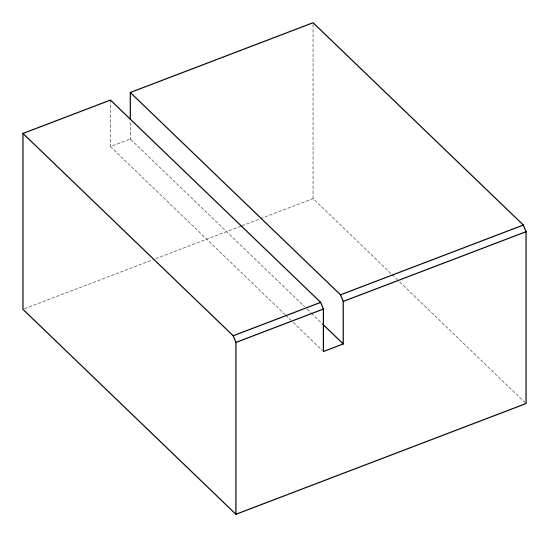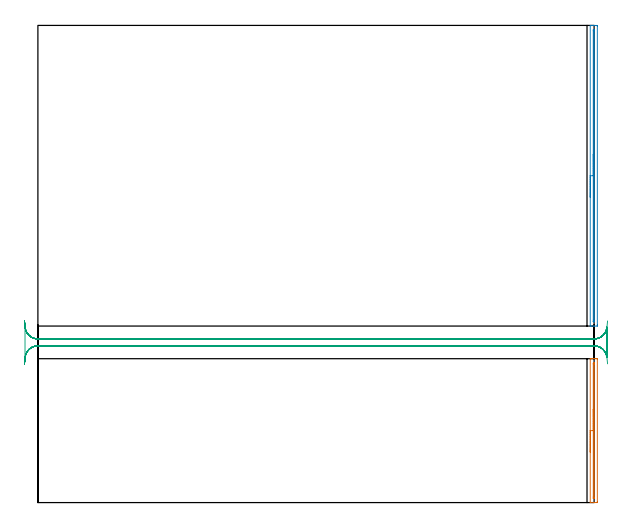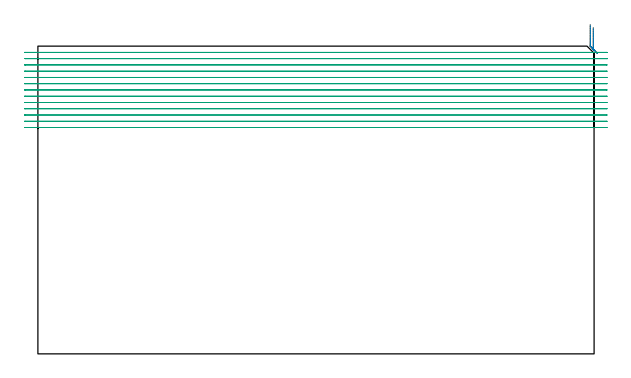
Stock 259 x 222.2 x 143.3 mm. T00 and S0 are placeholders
(PLAN: 3 operations, 1 tool changes, 18.8 min)
(1 AREA_MILL | FG_CHAMFER_SURFACE | UGT0205_001 | 1.22 min | 378 mm3)
(2 AREA_MILL_1 | FG_CHAMFER_SURFACE_1 | UGT0205_001 | 2.38 min | 774 mm3)
(3 MILL_RECTANGULAR_SLOT | SLOT_RECTANGULAR | NXT0201_011 | Follow Part, ap 3, ae 75% | 15.15 min | 149183 mm3)
(TOOL UGT0205_001 | Chamfer Mill 20 x 3 x 45 deg. | D20 FL50 Z2)
(TOOL NXT0201_011 | ENDMILL 12mm [2P460-1200-NA 1630] | D12 FL38 Z6)
(OP 1 AREA_MILL)
G17 G21 G94 G90
T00 M6
G54
G17 G0 G90 X257.2 Y23.5 S1061 M3
G43 Z153.3 H0
G94 G1 Y23.538 Z152.428 F250.
Y23.652 Z151.563
Y23.841 Z150.712
Y24.103 Z149.88
Y24.437 Z149.074
Y24.84 Z148.3
Y25.308 Z147.564
Y25.84 Z146.872
Y26.429 Z146.229
Y27.072 Z145.639
Y27.764 Z145.108
Y28.5 Z144.64
Y29.274 Z144.237
Y30.08 Z143.903
Y30.912 Z143.641
Y31.763 Z143.452
Y32.628 Z143.338
Y33.5 Z143.3
Y66.874
X257.203 Y66.99 Z143.289
X257.295 Y66.998 Z143.198
X257.392 Y67. Z143.106
X258.034 Z142.465
X258.793 Z141.706
X259.287 Z141.209
X259.534 Z140.963
X260.16 Z140.337
X260.407 Z140.09
X260.491 Y66.997 Z140.005
X260.5 Y66.701 Z140.
Y0.571
X260.498 Y0.298 Z140.002
X260.491 Y0.003 Z140.005
X260.407 Y0. Z140.09
X259.287 Z141.209
X258.793 Z141.706
X257.392 Z143.107
X257.295 Y0.002 Z143.198
X257.203 Y0.01 Z143.289
X257.2 Y0.126 Z143.3
Y33.5
X258.614 Z141.886
X258.615 Y64.444 Z141.885
X258.617 Y64.649 Z141.883
X258.621 Y64.889 Z141.879
X258.627 Y64.99 Z141.873
X258.678 Y64.993 Z141.822
X258.943 Y64.999 Z141.557
X259.047 Y64.998 Z141.453
X259.065 Y64.995 Z141.435
X259.079 Y64.99 Z141.421
X259.081 Y64.97 Z141.419
X259.085 Y64.855 Z141.415
X259.086 Y64.649 Z141.414
Y64.444
X259.085 Y2.258 Z141.415
X259.082 Y2.11 Z141.418
X259.079 Y2.038 Z141.421
X259.073 Y2.01 Z141.427
X258.948 Y2.005 Z141.552
X258.757 Y2.001 Z141.743
X258.653 Y2.002 Z141.847
X258.635 Y2.005 Z141.865
X258.621 Y2.01 Z141.879
X258.619 Y2.03 Z141.881
X258.615 Y2.145 Z141.885
X258.614 Y2.351 Z141.886
Y2.831
Y33.5
Y34.372 Z141.924
Y35.236 Z142.038
Y36.088 Z142.226
Y36.92 Z142.489
Y37.726 Z142.823
Y38.5 Z143.225
Y39.236 Z143.694
Y39.928 Z144.225
Y40.571 Z144.815
Y41.16 Z145.458
Y41.691 Z146.15
Y42.16 Z146.886
Y42.563 Z147.66
Y42.897 Z148.466
Y43.159 Z149.298
Y43.348 Z150.149
Y43.462 Z151.014
Y43.5 Z151.886
G0 Z153.3
M5
M2
(OP 2 AREA_MILL_1)
G17 G21 G94 G90
T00 M6
G54
G17 G0 G90 X257.2 Y142.2 S1061 M3
G43 Z153.3 H0
G94 G1 Y142.238 Z152.428 F250.
Y142.352 Z151.563
Y142.541 Z150.712
Y142.803 Z149.88
Y143.137 Z149.074
Y143.54 Z148.3
Y144.008 Z147.564
Y144.54 Z146.872
Y145.129 Z146.229
Y145.772 Z145.639
Y146.464 Z145.108
Y147.2 Z144.64
Y147.974 Z144.237
Y148.78 Z143.903
Y149.612 Z143.641
Y150.464 Z143.452
Y151.328 Z143.338
Y152.2 Z143.3
Y222.073
X257.203 Y222.19 Z143.288
X257.296 Y222.198 Z143.196
X257.395 Y222.2 Z143.104
X258.04 Z142.459
X258.787 Z141.712
X259.287 Z141.209
X259.537 Z140.96
X260.16 Z140.337
X260.41 Z140.087
X260.491 Y222.197 Z140.005
X260.5 Y221.899 Z140.
Y82.772
X260.498 Y82.5 Z140.002
X260.491 Y82.203 Z140.005
X260.41 Y82.2 Z140.087
X259.287 Z141.209
X258.787 Z141.712
X257.394 Z143.104
X257.296 Y82.202 Z143.196
X257.203 Y82.21 Z143.289
X257.2 Y82.327 Z143.3
Y152.2
X258.614 Z141.886
X258.615 Y219.642 Z141.885
X258.617 Y219.847 Z141.883
X258.621 Y220.087 Z141.879
X258.626 Y220.19 Z141.874
X258.677 Y220.193 Z141.823
X258.941 Y220.199 Z141.559
X259.046 Y220.198 Z141.454
X259.065 Y220.195 Z141.435
X259.079 Y220.19 Z141.421
X259.081 Y220.169 Z141.419
X259.085 Y220.053 Z141.415
X259.086 Y219.847 Z141.414
Y219.643
Y84.459
X259.084 Y84.311 Z141.416
X259.082 Y84.238 Z141.418
X259.08 Y84.21 Z141.42
X258.953 Y84.206 Z141.547
X258.759 Y84.201 Z141.741
X258.654 Y84.202 Z141.846
X258.635 Y84.205 Z141.865
X258.621 Y84.21 Z141.879
X258.619 Y84.231 Z141.881
X258.615 Y84.347 Z141.885
X258.614 Y84.553 Z141.886
Y85.033
Y152.2
Y153.072 Z141.924
Y153.936 Z142.038
Y154.788 Z142.226
Y155.62 Z142.489
Y156.426 Z142.823
Y157.2 Z143.225
Y157.936 Z143.694
Y158.628 Z144.225
Y159.271 Z144.815
Y159.86 Z145.458
Y160.392 Z146.15
Y160.86 Z146.886
Y161.263 Z147.66
Y161.597 Z148.466
Y161.859 Z149.298
Y162.048 Z150.149
Y162.162 Z151.014
Y162.2 Z151.886
G0 Z153.3
M5
M2
(OP 3 MILL_RECTANGULAR_SLOT)
G17 G21 G94 G90
T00 M6
G54
G17 G0 G90 X-6.27 Y64.614 S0 M3
G43 Z153.3 H1
Z140.385
G94 G1 X-5.97 Y67.599 F250.
G2 X0. Y73. R6. F500.
G1 X259.
G2 X264.956 Y67.727 R6.
G1 X264.986 Y67.725
G3 X265. Y68.139 R6.
G1 Y81.072
G3 X264.986 Y81.479 R6.
G1 X264.956 Y81.477
G2 X259. Y76.2 R6.
G1 X0.
G2 X-5.97 Y81.601 R6.
G1 X-6.27 Y84.586 F250.
G0 Z153.3
X265.27
Z137.469
G1 X264.97 Y81.601
G2 X259. Y76.2 R6. F500.
G1 X0.
G2 X-5.99 Y81.854 R6.
G1 X-6.
Y67.346
X-5.99
G2 X0. Y73. R6.
G1 X259.
G2 X264.97 Y67.599 R6.
G1 X265.27 Y64.614 F250.
G0 Z153.3
X-6.27
Z134.554
G1 X-5.97 Y67.599
G2 X0. Y73. R6. F500.
G1 X259.
G2 X264.97 Y67.599 R6.
G1 X265.
Y81.601
X264.97
G2 X259. Y76.2 R6.
G1 X0.
G2 X-5.97 Y81.601 R6.
G1 X-6.27 Y84.586 F250.
G0 Y64.614 Z131.638
G1 X-5.97 Y67.599
G2 X0. Y73. R6. F500.
G1 X259.
G2 X264.97 Y67.599 R6.
G1 X265.
Y81.601
X264.97
G2 X259. Y76.2 R6.
G1 X0.
G2 X-5.97 Y81.601 R6.
G1 X-6.27 Y84.586 F250.
G0 Y64.614 Z128.723
G1 X-5.97 Y67.599
G2 X0. Y73. R6. F500.
G1 X259.
G2 X264.97 Y67.599 R6.
G1 X265.
Y81.601
X264.97
G2 X259. Y76.2 R6.
G1 X0.
G2 X-5.97 Y81.601 R6.
G1 X-6.27 Y84.586 F250.
G0 Y64.614 Z125.808
G1 X-5.97 Y67.599
G2 X0. Y73. R6. F500.
G1 X259.
G2 X264.97 Y67.599 R6.
G1 X265.
Y81.601
X264.97
G2 X259. Y76.2 R6.
G1 X0.
G2 X-5.97 Y81.601 R6.
G1 X-6.27 Y84.586 F250.
G0 Y64.614 Z122.892
G1 X-5.97 Y67.599
G2 X0. Y73. R6. F500.
G1 X259.
G2 X264.97 Y67.599 R6.
G1 X265.
Y81.601
X264.97
G2 X259. Y76.2 R6.
G1 X0.
G2 X-5.97 Y81.601 R6.
G1 X-6.27 Y84.586 F250.
G0 Y64.614 Z119.977
G1 X-5.97 Y67.599
G2 X0. Y73. R6. F500.
G1 X259.
G2 X264.97 Y67.599 R6.
G1 X265.
Y81.601
X264.97
G2 X259. Y76.2 R6.
G1 X0.
G2 X-5.97 Y81.601 R6.
G1 X-6.27 Y84.586 F250.
G0 Y64.614 Z117.062
G1 X-5.97 Y67.599
G2 X0. Y73. R6. F500.
G1 X259.
G2 X264.97 Y67.599 R6.
G1 X265.
Y81.601
X264.97
G2 X259. Y76.2 R6.
G1 X0.
G2 X-5.97 Y81.601 R6.
G1 X-6.27 Y84.586 F250.
G0 Y64.614 Z114.146
G1 X-5.97 Y67.599
G2 X0. Y73. R6. F500.
G1 X259.
G2 X264.97 Y67.599 R6.
G1 X265.
Y81.601
X264.97
G2 X259. Y76.2 R6.
G1 X0.
G2 X-5.97 Y81.601 R6.
G1 X-6.27 Y84.586 F250.
G0 Y64.614 Z111.231
G1 X-5.97 Y67.599
G2 X0. Y73. R6. F500.
G1 X259.
G2 X264.97 Y67.599 R6.
G1 X265.
Y81.601
X264.97
G2 X259. Y76.2 R6.
G1 X0.
G2 X-5.97 Y81.601 R6.
G1 X-6.27 Y84.586 F250.
G0 Y64.614 Z108.315
G1 X-5.97 Y67.599
G2 X0. Y73. R6. F500.
G1 X259.
G2 X264.97 Y67.599 R6.
G1 X265.
Y81.601
X264.97
G2 X259. Y76.2 R6.
G1 X0.
G2 X-5.97 Y81.601 R6.
G1 X-6.27 Y84.586 F250.
G0 Y64.614 Z105.4
G1 X-5.97 Y67.599
G2 X0. Y73. R6. F500.
G1 X259.
G2 X264.97 Y67.599 R6.
G1 X265.
Y81.601
X264.97
G2 X259. Y76.2 R6.
G1 X0.
G2 X-5.97 Y81.601 R6.
G1 X-6.27 Y84.586 F250.
G0 Z153.3
M5
M2
